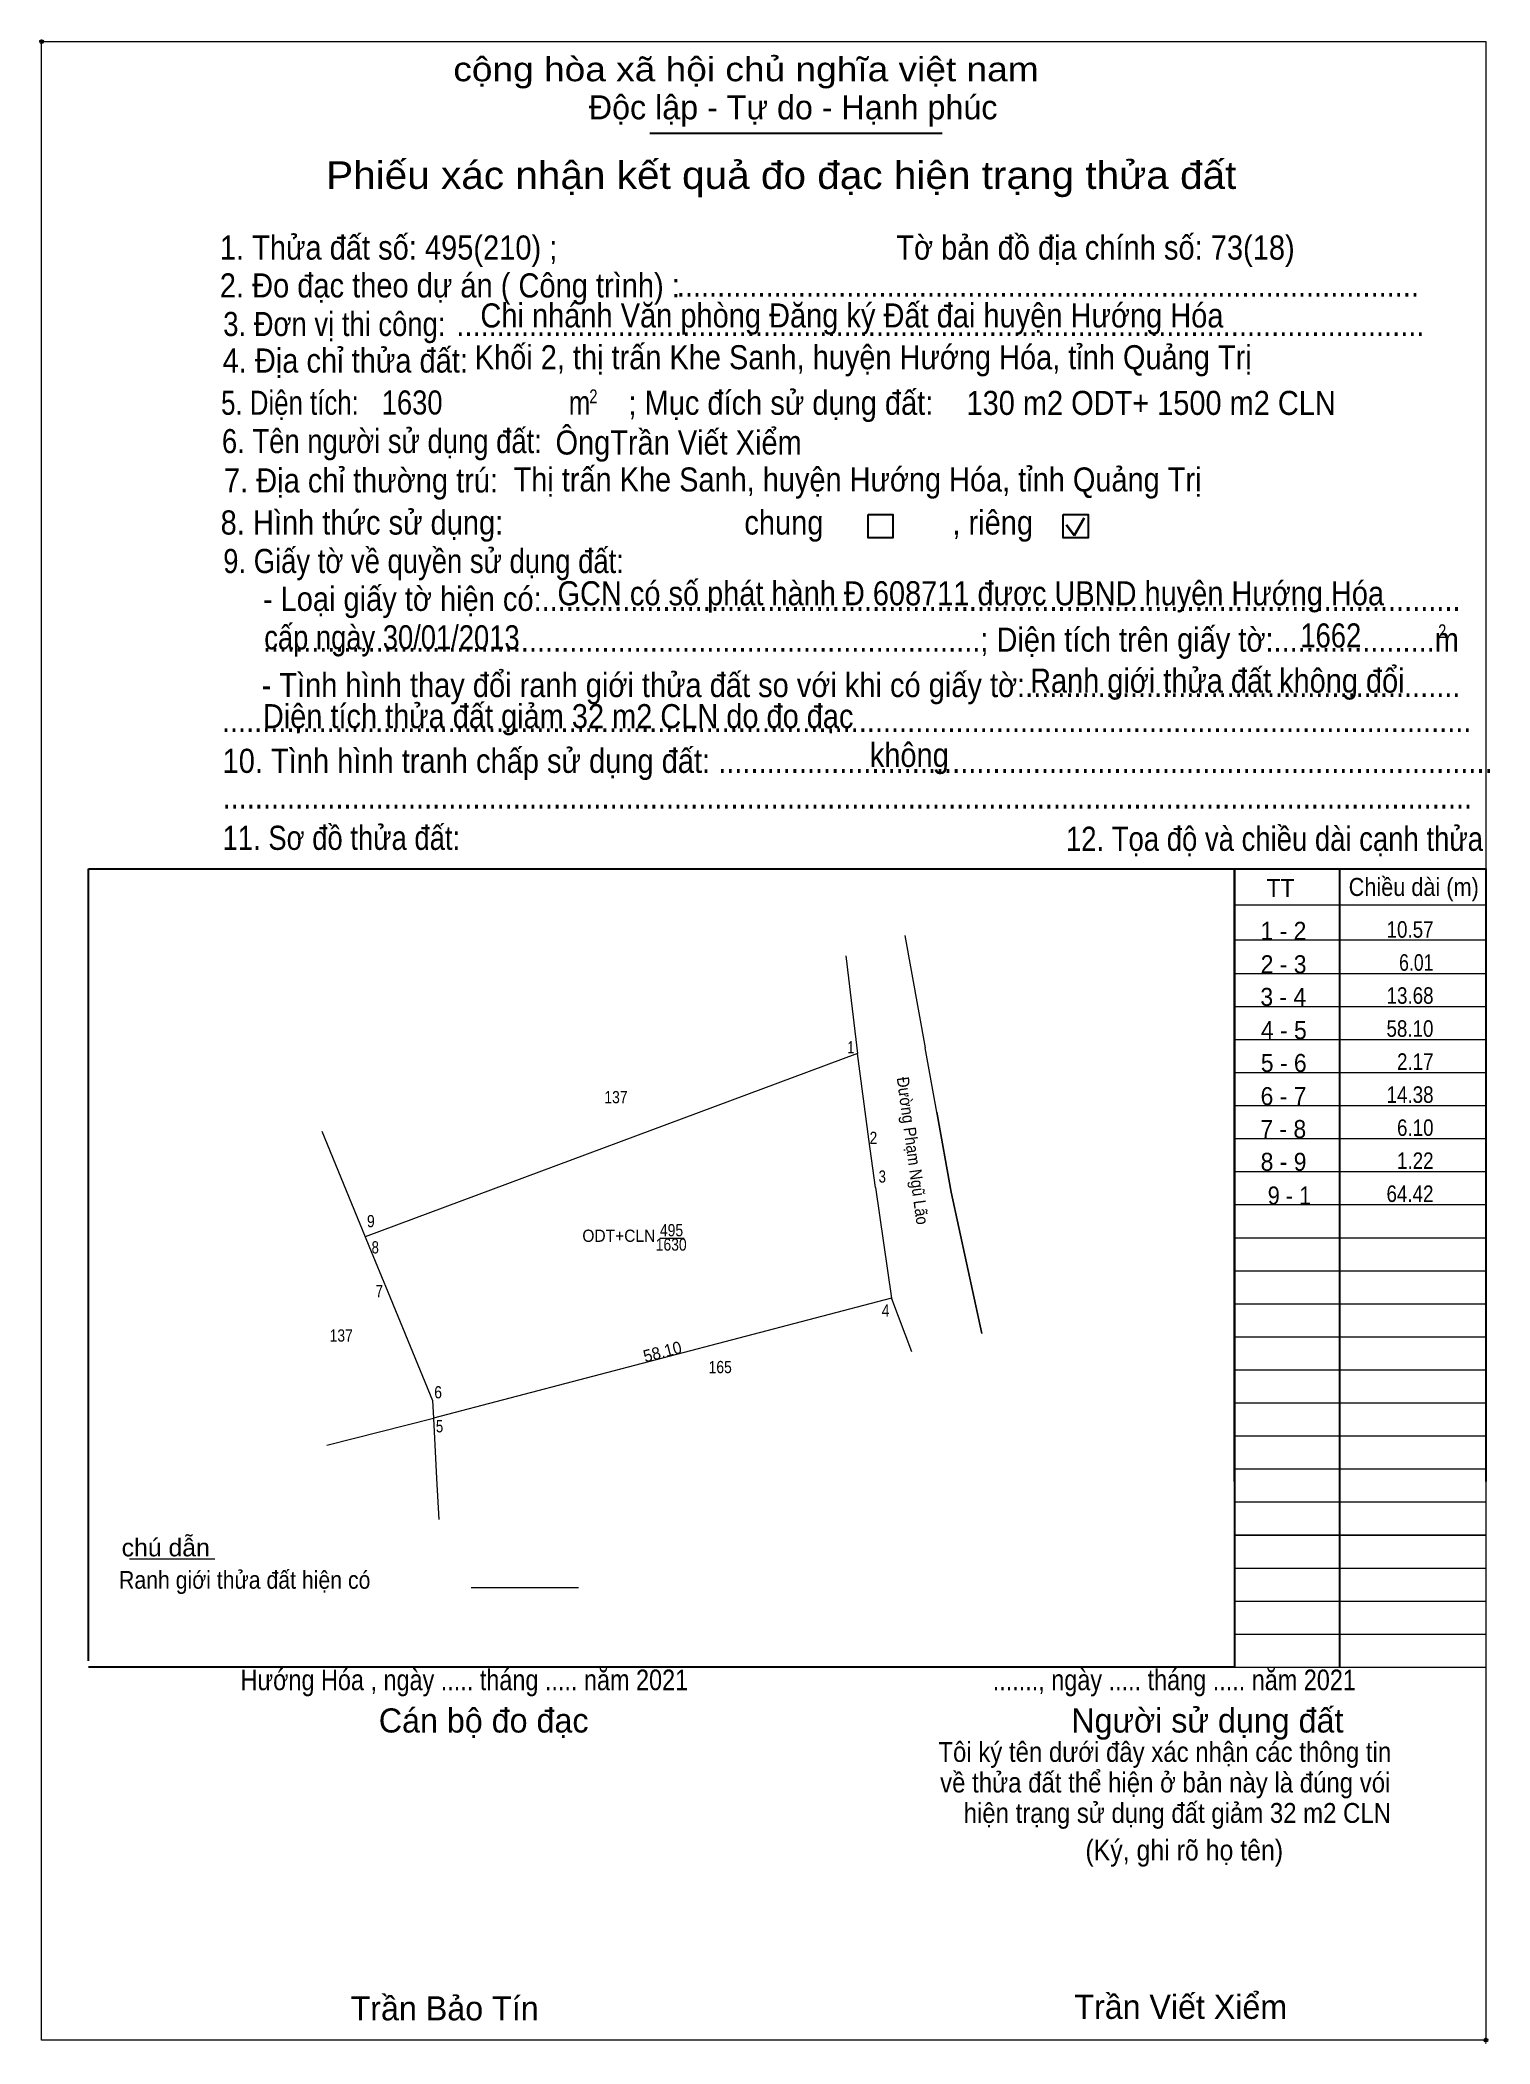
# Model space of a CAD drawing. Header units: metres. Extents: x 549732 to 551508, y 1839332 to 1839940.
# Drawn here: x 549731.6 to 549909.4, y 1839694.8 to 1839940.4 of the extents above.
import ezdxf
from ezdxf.enums import TextEntityAlignment as Align

# ---------------------------------------------------------------- set-up
doc = ezdxf.new("R2010")
doc.units = ezdxf.units.M
doc.header["$LTSCALE"] = 0.75
doc.header["$PDMODE"] = 32
doc.header["$PDSIZE"] = 0.375
for name, color, linetype, lineweight in [('1', 7, 'Continuous', 13), ('10', 7, 'Continuous', 13), ('17', 7, 'Continuous', 13), ('2', 7, 'Continuous', 25), ('23', 7, 'Continuous', 13), ('30', 7, 'Continuous', 13), ('6', 7, 'Continuous', 13), ('61', 7, 'Continuous', 13), ('63', 7, 'Continuous', 13)]:
    doc.layers.add(name, color=color, linetype=linetype, lineweight=lineweight)

msp = doc.modelspace()

# ---------------------------------------------------------------- linework, layer by layer
at = {"layer": '10'}
for p, q in [((549831.82, 1839816.18), (549771.44, 1839793.73)), ((549833.24, 1839805.71), (549831.82, 1839816.18)), ((549766.13, 1839806.67), (549771.44, 1839793.73)), ((549834.05, 1839799.75), (549833.24, 1839805.71)), ((549834.05, 1839799.75), (549836.01, 1839786.21)), ((549771.44, 1839793.73), (549771.9, 1839792.6)), ((549771.9, 1839792.6), (549774.22, 1839786.96)), ((549774.22, 1839786.96), (549779.69, 1839773.66)), ((549836.01, 1839786.21), (549779.81, 1839771.49)), ((549836.01, 1839786.21), (549836.03, 1839786.1)), ((549766.73, 1839768.16), (549779.81, 1839771.49))]:
    msp.add_line(p, q, dxfattribs=at)
msp.add_lwpolyline([(549779.69, 1839773.66), (549779.81, 1839771.49), (549780.2, 1839764.08), (549780.47, 1839759.06)], dxfattribs=at)
at = {"layer": '17'}
msp.add_line((549742.55, 1839754.25), (549753, 1839754.25), dxfattribs=at)
at = {"layer": '2'}
for p, q in [((549806.38, 1839929.02), (549842.21, 1839929.02)), ((549737.53, 1839838.84), (549878.07, 1839838.84)), ((549737.53, 1839741.75), (549737.53, 1839838.84)), ((549878.07, 1839838.84), (549878.07, 1839740.96)), ((549878.07, 1839740.96), (549737.53, 1839740.96))]:
    msp.add_line(p, q, dxfattribs=at)
at = {"layer": '2', "lineweight": 35}
for p, q in [((549857.42, 1839881), (549858.42, 1839879.69)), ((549858.42, 1839879.69), (549859.65, 1839881.88))]:
    msp.add_line(p, q, dxfattribs=at)
at = {"layer": '2', "lineweight": 13}
msp.add_lwpolyline([(549731.76, 1839940.26), (549908.92, 1839940.26), (549908.92, 1839695.22), (549731.76, 1839695.22)], close=True, dxfattribs=at)
at = {"layer": '2'}
for points in [[(549833.13, 1839882.26), (549836.17, 1839882.26), (549836.17, 1839879.42), (549833.13, 1839879.42)], [(549857.07, 1839882.26), (549860.11, 1839882.26), (549860.11, 1839879.42), (549857.07, 1839879.42)]]:
    msp.add_lwpolyline(points, close=True, dxfattribs=at)
for p in [(549731.76, 1839940.26), (549908.92, 1839695.22)]:
    msp.add_point(p, dxfattribs=at)
at = {"layer": '23'}
for p, q in [((549837.66, 1839830.67), (549840.14, 1839816.89)), ((549830.4, 1839828.18), (549831.82, 1839816.18)), ((549841.56, 1839809.02), (549840.14, 1839816.89)), ((549838.52, 1839779.62), (549836.03, 1839786.1))]:
    msp.add_line(p, q, dxfattribs=at)
msp.add_lwpolyline([(549841.56, 1839809.02), (549843.33, 1839799.18), (549847.08, 1839781.86)], dxfattribs=at)
at = {"layer": '30', "lineweight": 25}
for p, q in [((549878.07, 1839763.71), (549878.07, 1839838.84)), ((549890.96, 1839838.84), (549890.96, 1839740.96))]:
    msp.add_line(p, q, dxfattribs=at)
at = {"layer": '30'}
for p, q in [((549878.07, 1839834.42), (549908.92, 1839834.42)), ((549878.07, 1839830.12), (549908.92, 1839830.12)), ((549877.99, 1839825.99), (549908.84, 1839825.99)), ((549878.07, 1839821.97), (549908.92, 1839821.97)), ((549878.07, 1839817.91), (549908.92, 1839817.91)), ((549878.07, 1839813.86), (549908.92, 1839813.86)), ((549878.07, 1839809.81), (549908.92, 1839809.81)), ((549878.07, 1839805.76), (549908.92, 1839805.76)), ((549878.07, 1839801.71), (549908.92, 1839801.71)), ((549878.07, 1839797.66), (549908.92, 1839797.66)), ((549878.07, 1839793.61), (549908.92, 1839793.61)), ((549878.07, 1839789.56), (549908.92, 1839789.56)), ((549878.07, 1839785.51), (549908.92, 1839785.51)), ((549878.07, 1839781.46), (549908.92, 1839781.46)), ((549878.07, 1839777.41), (549908.92, 1839777.41)), ((549878.07, 1839773.36), (549908.92, 1839773.36)), ((549878.07, 1839769.31), (549908.92, 1839769.31)), ((549878.07, 1839765.26), (549908.92, 1839765.26)), ((549878.07, 1839761.21), (549908.92, 1839761.21)), ((549878.07, 1839757.16), (549908.92, 1839757.16)), ((549878.07, 1839757.14), (549908.92, 1839757.14)), ((549878.07, 1839753.11), (549908.92, 1839753.11)), ((549878.07, 1839749.06), (549908.92, 1839749.06)), ((549878.07, 1839745.01), (549908.92, 1839745.01)), ((549878.07, 1839740.96), (549908.92, 1839740.96))]:
    msp.add_line(p, q, dxfattribs=at)
at = {"layer": '30', "lineweight": 25}
msp.add_lwpolyline([(549878.07, 1839838.84), (549908.92, 1839838.84), (549908.92, 1839763.71)], dxfattribs=at)
at = {"layer": '6'}
msp.add_line((549784.45, 1839750.72), (549797.63, 1839750.72), dxfattribs=at)
at = {"layer": '61'}
for p, q in [((549837.66, 1839830.67), (549840.14, 1839816.89)), ((549837.66, 1839830.67), (549840.14, 1839816.89)), ((549837.66, 1839830.67), (549840.14, 1839816.89)), ((549837.66, 1839830.67), (549840.14, 1839816.89)), ((549841.56, 1839809.02), (549840.14, 1839816.89)), ((549841.56, 1839809.02), (549840.14, 1839816.89)), ((549841.56, 1839809.02), (549840.14, 1839816.89)), ((549841.56, 1839809.02), (549840.14, 1839816.89)), ((549843.33, 1839799.18), (549841.56, 1839809.02)), ((549843.33, 1839799.18), (549841.56, 1839809.02)), ((549843.33, 1839799.18), (549841.56, 1839809.02)), ((549843.33, 1839799.18), (549841.56, 1839809.02)), ((549847.08, 1839781.86), (549843.33, 1839799.18)), ((549847.08, 1839781.86), (549843.33, 1839799.18)), ((549847.08, 1839781.86), (549843.33, 1839799.18)), ((549847.08, 1839781.86), (549843.33, 1839799.18))]:
    msp.add_line(p, q, dxfattribs=at)
at = {"layer": '63'}
msp.add_line((549807.59, 1839793.54), (549810.58, 1839793.54), dxfattribs=at)

# ---------------------------------------------------------------- texts
at = {"layer": '1'}
for s, width, p in [('137', 0.85, (549802.21, 1839810.09)), ('ODT+CLN', 0.95, (549802.56, 1839793.1)), ('495', 0.85, (549809.025, 1839793.78)), ('1630', 0.85, (549808.985, 1839792.02)), ('137', 0.85, (549768.51, 1839780.87)), ('165', 0.85, (549814.995, 1839777))]:
    msp.add_text(s, height=1.5, dxfattribs=dict(at, width=width)).set_placement(p, align=Align.CENTER)
at = {"layer": '10'}
for s, height, width, p in [('1 - 2', 2.21, 0.95, (549884.08, 1839830.13)), ('2 - 3', 2.21, 0.95, (549884.095, 1839826.03)), ('3 - 4', 2.21, 0.95, (549884.06, 1839822.03)), ('4 - 5', 2.21, 0.95, (549884.13, 1839817.95)), ('5 - 6', 2.21, 0.95, (549884.115, 1839813.93)), ('6 - 7', 2.21, 0.95, (549884.085, 1839809.86)), ('7 - 8', 2.21, 0.95, (549884.06, 1839805.83)), ('8 - 9', 2.21, 0.95, (549884.095, 1839801.81)), ('9 - 1', 2.211, 0.9, (549884.815, 1839797.68))]:
    msp.add_text(s, height=height, dxfattribs=dict(at, width=width)).set_placement(p, align=Align.CENTER)
at = {"layer": '2'}
for s, height, width, p in [('cộng hòa xã hội chủ nghĩa việt nam', 2.957, 1.15, (549782.26, 1839935.4)), ('1. Thửa đất số: 495(210) ;                                          Tờ bản đồ địa chính số: 73(18)', 2.96, 0.9, (549753.62, 1839913.53)), ('2. Đo đạc theo dự án ( Công trình) : ', 2.959, 0.9, (549753.62, 1839908.89)), ('3. Đơn vị thi công:', 2.959, 0.85, (549754.04, 1839904.16)), ('Chi nhánh Văn phòng Đăng ký Đất đai huyện Hướng Hóa', 2.956, 0.9, (549785.58, 1839905.21)), ('............................................................................................', 2.959, 0.9, (549809.67, 1839908.99)), ('........................................................................................................................', 2.959, 0.9, (549782.64, 1839904.16)), ('4. Địa chỉ thửa đất:', 2.959, 0.9, (549753.96, 1839899.68)), ('Khối 2, thị trấn Khe Sanh, huyện Hướng Hóa, tỉnh Quảng Trị', 2.95, 0.9, (549784.89, 1839900.09)), ('5. Diện tích:', 2.959, 0.8, (549753.78, 1839894.5)), ('1630', 2.95, 0.85, (549773.48, 1839894.54)), ('2', 1.69, 0.8, (549798.94, 1839895.92)), ('; Mục đích sử dụng đất:', 2.957, 0.9, (549803.74, 1839894.5)), ('130 m2 ODT+ 1500 m2 CLN', 2.95, 0.9, (549845.21, 1839894.49)), ('m', 2.957, 0.8, (549796.42, 1839894.5)), ('6. Tên người sử dụng đất:', 2.959, 0.85, (549753.88, 1839889.8)), ('ÔngTrần Viết Xiểm', 2.95, 0.9, (549794.8, 1839889.63)), ('7. Địa chỉ thường trú:', 2.959, 0.9, (549754.13, 1839884.98)), ('Thị trấn Khe Sanh, huyện Hướng Hóa, tỉnh Quảng Trị', 2.948, 0.9, (549789.65, 1839885.1)), ('8. Hình thức sử dụng:', 2.959, 0.9, (549753.72, 1839879.82)), ('chung                , riêng', 2.957, 0.9, (549817.96, 1839879.82)), ('9. Giấy tờ về quyền sử dụng đất:', 2.959, 0.85, (549754.04, 1839875.1)), ('     - Loại giấy tờ hiện có:..................................................................................................................', 2.957, 0.9, (549753.96, 1839870.46)), ('GCN có số phát hành Đ 608711 được UBND huyện Hướng Hóa ', 2.95, 0.9, (549795.04, 1839871.15)), ('cấp ngày 30/01/2013', 2.95, 0.85, (549759.07, 1839865.75)), ('     .........................................................................................; Diện tích trên giấy tờ:....................m', 2.957, 0.9, (549753.96, 1839865.46)), ('1662', 2.95, 0.85, (549886.16, 1839865.98)), ('2', 1.69, 0.8, (549903.05, 1839867.12)), ('     - Tình hình thay đổi ranh giới thửa đất so với khi có giấy tờ:......................................................', 2.957, 0.9, (549753.8, 1839859.89)), ('Ranh giới thửa đất không đổi', 2.948, 0.9, (549853.01, 1839860.44)), ('Diện tích thửa đất giảm 32 m2 CLN do đo đạc', 2.95, 0.9, (549758.9, 1839856.08)), ('...........................................................................................................................................................', 2.957, 0.9, (549753.88, 1839855.6)), ('10. Tình hình tranh chấp sử dụng đất: ................................................................................................', 2.959, 0.9, (549753.96, 1839850.6)), ('không', 2.957, 0.9, (549833.34, 1839851.32)), ('...........................................................................................................................................................', 2.957, 0.9, (549753.96, 1839846.23)), ('11. Sơ đồ thửa đất:', 2.959, 0.85, (549753.96, 1839841.16)), ('12. Tọa độ và chiều dài cạnh thửa', 2.965, 0.85, (549857.4, 1839841.04)), ('Hướng Hóa , ngày ..... tháng ..... năm 2021', 2.527, 0.85, (549756.16, 1839738.13)), ('......., ngày ..... tháng ..... năm 2021', 2.527, 0.85, (549848.42, 1839738.13)), ('(Ký, ghi rõ họ tên)', 2.535, 0.9, (549859.79, 1839717.25))]:
    msp.add_text(s, height=height, dxfattribs=dict(at, width=width)).set_placement(p)
for s, height, p in [('Độc lập - Tự do - Hạnh phúc', 2.957, (549798.88, 1839930.73)), ('Cán bộ đo đạc', 2.957, (549773.12, 1839732.94)), ('Người sử dụng đất', 2.957, (549858.05, 1839732.94)), ('Trần Bảo Tín', 2.956, (549769.66, 1839697.65)), ('Trần Viết Xiểm', 2.95, (549858.44, 1839697.83))]:
    msp.add_text(s, height=height, dxfattribs=at).set_placement(p)
for s, height, width, p in [('Phiếu xác nhận kết quả đo đạc hiện trạng thửa đất', 3.379, 1.1, (549822.485, 1839922.2)), ('Tôi ký tên dưới đây xác nhận các thông tin', 2.443, 0.9, (549869.525, 1839729.34)), ('về thửa đất thể hiện ở bản này là đúng vói', 2.443, 0.9, (549869.585, 1839725.59)), ('hiện trạng sử dụng đất giảm 32 m2 CLN', 2.44, 0.9, (549871.065, 1839721.86))]:
    msp.add_text(s, height=height, dxfattribs=dict(at, width=width)).set_placement(p, align=Align.CENTER)
msp.add_text('.', height=0.845, dxfattribs=at).set_placement((549908.8956, 1839694.76), align=Align.CENTER)
at = {"layer": '30'}
for s, height, width, p in [('TT', 2.203, 0.95, (549882.02, 1839835.37)), ('Chiều dài (m)', 2.21, 0.9, (549892.08, 1839835.51))]:
    msp.add_text(s, height=height, dxfattribs=dict(at, width=width)).set_placement(p)
at = {"layer": '6'}
for s, width, p in [('chú dẫn', 1.05, (549741.58, 1839754.54)), ('Ranh giới thửa đất hiện có ', 0.9, (549741.26, 1839750.57))]:
    msp.add_text(s, height=2.165, dxfattribs=dict(at, width=width)).set_placement(p)
at = {"layer": '63'}
for s, height, width, p in [('10.57', 2.025, 0.85, (549902.49, 1839830.39)), ('6.01', 2.025, 0.8, (549902.48, 1839826.34)), ('13.68', 2.025, 0.85, (549902.49, 1839822.29)), ('58.10', 2.025, 0.85, (549902.48, 1839818.24)), (' 1', 1.5, 0.75, (549831.43, 1839816.21)), ('2.17', 2.025, 0.85, (549902.49, 1839814.19)), ('14.38', 2.025, 0.85, (549902.49, 1839810.14)), (' 2', 1.5, 0.85, (549834.26, 1839805.1)), ('6.10', 2.025, 0.85, (549902.49, 1839806.09)), ('1.22', 2.025, 0.85, (549902.49, 1839802.04)), (' 3', 1.5, 0.8, (549835.32, 1839800.36)), ('64.42', 2.025, 0.85, (549902.48, 1839797.99)), (' 9', 1.5, 0.85, (549772.62, 1839794.89)), (' 8', 1.5, 0.8, (549773.13, 1839791.68)), (' 7', 1.5, 0.8, (549773.63, 1839786.31)), (' 4', 1.5, 0.85, (549835.75, 1839783.92)), (' 6', 1.5, 0.85, (549780.87, 1839773.91)), (' 5', 1.5, 0.8, (549781.02, 1839769.74))]:
    msp.add_text(s, height=height, dxfattribs=dict(at, width=width)).set_placement(p, align=Align.RIGHT)
for s, rotation, width, p in [('Đường Phạm Ngũ Lão', 277.739, 0.9, (549837.8692, 1839804.176)), ('58.10', 14.677, 0.95, (549808.1, 1839778.9024))]:
    msp.add_text(s, height=1.5, rotation=rotation, dxfattribs=dict(at, width=width)).set_placement(p, align=Align.CENTER)

doc.saveas('drawing.dxf')
